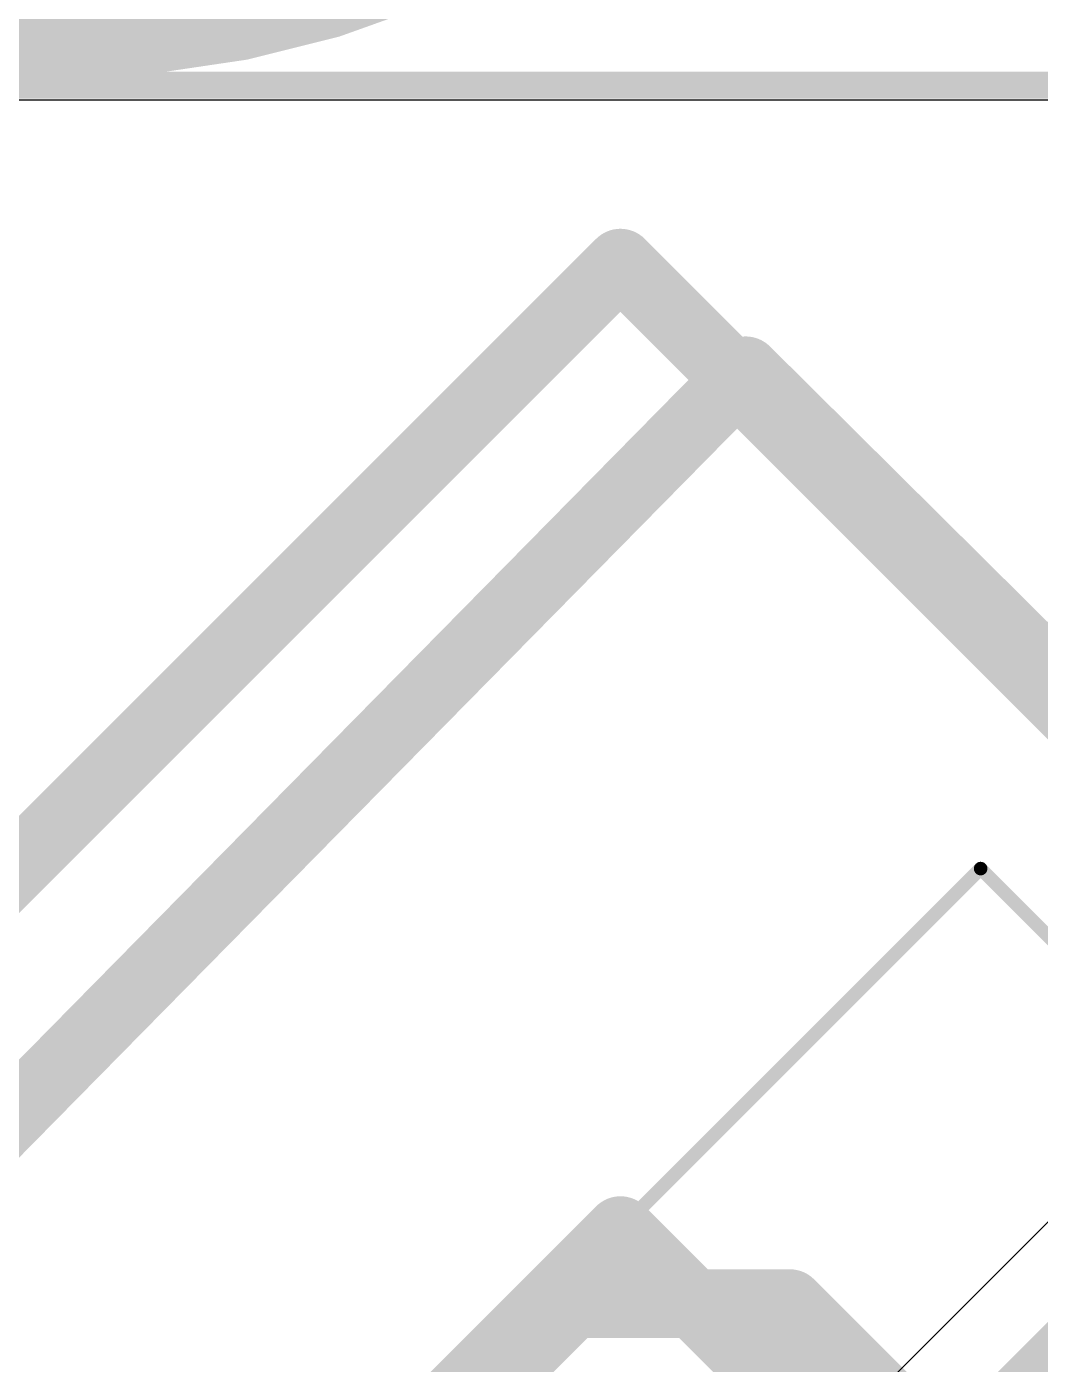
# Model space of a CAD drawing. Header units: inches. Extents: x -176 to 148, y -32 to 86.
# Drawn here: x -0.116 to 3.624, y -8.324 to -3.387 of the extents above; entities that cross this region are included whole.
import ezdxf

# ---------------------------------------------------------------- set-up
doc = ezdxf.new("R2010")
doc.units = ezdxf.units.IN
for name, color, linetype in [('Board Shape', 56, 'Continuous'), ('Bottom Layer', 5, 'Continuous'), ('Bottom Overlay', 54, 'Continuous'), ('Top 3D Body', 216, 'Continuous'), ('Top Courtyard', 56, 'Continuous'), ('Top Layer', 1, 'Continuous'), ('Top Overlay', 2, 'Continuous')]:
    doc.layers.add(name, color=color, linetype=linetype)

# ---------------------------------------------------------------- blocks, each defined once
blk = doc.blocks.new('CHERRY_CPG151101S11_361')
at = {"layer": 'Top 3D Body'}
for points in [[(-8.889999999999999, -5.715, 0.254, 0.254, 0), (-8.889999999999999, 13.335, 0.254, 0.254, 0)], [(-6.36500124, -3.19000124, 0.254, 0.254, 0), (-6.36500124, -2.1900007, 0.254, 0.254, 0)], [(-5.3650007, -3.19000124, 0.254, 0.254, 0), (-6.36500124, -3.19000124, 0.254, 0.254, 0)], [(10.16, -5.715, 0.254, 0.254, 0), (-8.889999999999999, -5.715, 0.254, 0.254, 0)]]:
    blk.add_lwpolyline(points, format="xyseb", dxfattribs=at)
for points in [[(-6.428501239999999, -3.19000124, 0.127, 0.127, 1), (-6.301501239999999, -3.19000124, 0.127, 0.127, 1)], [(-6.428501239999999, -3.19000124, 0.127, 0.127, 1), (-6.301501239999999, -3.19000124, 0.127, 0.127, 1)], [(-8.953499999999998, -5.715, 0.127, 0.127, 1), (-8.8265, -5.715, 0.127, 0.127, 1)], [(-8.953499999999998, -5.715, 0.127, 0.127, 1), (-8.8265, -5.715, 0.127, 0.127, 1)]]:
    blk.add_lwpolyline(points, format="xyseb", close=True, dxfattribs=at)
at = {"layer": 'Top Courtyard'}
for points in [[(-8.24999874, -3.19499996, 0.0499999, 0.0499999, 0), (-8.24999874, 3.19499996, 0.0499999, 0.0499999, 0)], [(8.24999874, -3.19499996, 0.0499999, 0.0499999, 0), (-8.24999874, -3.19499996, 0.0499999, 0.0499999, 0)]]:
    blk.add_lwpolyline(points, format="xyseb", dxfattribs=at)
blk.add_lwpolyline([(-8.26249808, -3.19499996, 0.02499868, 0.02499868, 1), (-8.2374994, -3.19499996, 0.02499868, 0.02499868, 1)], format="xyseb", close=True, dxfattribs=at)
blk.add_lwpolyline([(-8.26249808, -3.19499996, 0.02499868, 0.02499868, 1), (-8.2374994, -3.19499996, 0.02499868, 0.02499868, 1)], format="xyseb", close=True, dxfattribs=at)
blk = doc.blocks.new('MOUNTINGHOLE_3_2MM_M3_B_471')
at = {"layer": 'Bottom Overlay'}
blk.add_lwpolyline([(3.45000072, 0, 0.254, 0.254, 1), (-3.45000072, 0, 0.254, 0.254, 1)], format="xyseb", close=True, dxfattribs=at)
at = {"layer": 'Top Overlay'}
blk.add_lwpolyline([(3.45000072, 0, 0.254, 0.254, 1), (-3.45000072, 0, 0.254, 0.254, 1)], format="xyseb", close=True, dxfattribs=at)

msp = doc.modelspace()

# ---------------------------------------------------------------- linework, layer by layer
at = {"layer": 'Board Shape'}
msp.add_lwpolyline([(-2.65420856, -3.60278934, 0.0999998, 0.0999998, 0), (4.99692676, -3.60278934, 0.0999998, 0.0999998, 0)], format="xyseb", dxfattribs=at)
msp.add_lwpolyline([(-2.65420856, -3.60278934, 0.0999998, 0.0999998, 0), (4.99692676, -3.60278934, 0.0999998, 0.0999998, 0)], format="xyseb", dxfattribs=at)
msp.add_lwpolyline([(-2.65420856, -3.60278934, 0.0999998, 0.0999998, 0), (4.99692676, -3.60278934, 0.0999998, 0.0999998, 0)], format="xyseb", dxfattribs=at)
msp.add_lwpolyline([(-2.65420856, -3.60278934, 0.0999998, 0.0999998, 0), (4.99692676, -3.60278934, 0.0999998, 0.0999998, 0)], format="xyseb", dxfattribs=at)
msp.add_lwpolyline([(-2.65420856, -3.60278934, 0.0999998, 0.0999998, 0), (4.99692676, -3.60278934, 0.0999998, 0.0999998, 0)], format="xyseb", dxfattribs=at)
at = {"layer": 'Bottom Layer'}
for points in [[(-10.62411896, -18.02140668, 0.254, 0.254, 0), (2.53716028, -4.65696046, 0.254, 0.254, 0)], [(2.53716028, -4.65696046, 0.254, 0.254, 0), (4.92039402, -7.021784279999999, 0.254, 0.254, 0)], [(-1.39999974, -11.40000006, 0.254, 0.254, 0), (1.90000128, -8.09999904, 0.254, 0.254, 0)], [(1.90000128, -8.09999904, 0.254, 0.254, 0), (2.69999968, -8.09999904, 0.254, 0.254, 0)], [(2.69999968, -8.09999904, 0.254, 0.254, 0), (3.794793019999999, -9.194792379999999, 0.254, 0.254, 0)]]:
    msp.add_lwpolyline(points, format="xyseb", dxfattribs=at)
for points in [[(2.47366028, -4.65696046, 0.127, 0.127, 1), (2.60066028, -4.65696046, 0.127, 0.127, 1)], [(2.47366028, -4.65696046, 0.127, 0.127, 1), (2.60066028, -4.65696046, 0.127, 0.127, 1)], [(1.83650128, -8.09999904, 0.127, 0.127, 1), (1.96350128, -8.09999904, 0.127, 0.127, 1)], [(1.83650128, -8.09999904, 0.127, 0.127, 1), (1.96350128, -8.09999904, 0.127, 0.127, 1)], [(2.63649968, -8.09999904, 0.127, 0.127, 1), (2.76349968, -8.09999904, 0.127, 0.127, 1)], [(2.63649968, -8.09999904, 0.127, 0.127, 1), (2.76349968, -8.09999904, 0.127, 0.127, 1)]]:
    msp.add_lwpolyline(points, format="xyseb", close=True, dxfattribs=at)
at = {"layer": 'Top Layer'}
for p, q in [((-2.41015774, -3.65689642), (4.96540028, -3.65689642)), ((6.15435904, -5.29626576), (2.95277032, -8.49785702))]:
    msp.add_line(p, q, dxfattribs=at)
msp.add_lwpolyline([(3.22745608, -8.77254278, 0.254, 0.254, 0), (7.4965433, -4.50345556, 0.254, 0.254, 0)], format="xyseb", dxfattribs=at)

# ---------------------------------------------------------------- block references
msp.add_blockref('MOUNTINGHOLE_3_2MM_M3_B_471', (0, 0))
at = {"rotation": 225}
msp.add_blockref('CHERRY_CPG151101S11_361', (-0.17007078, -14.58691266), dxfattribs=at)

doc.saveas('drawing.dxf')
